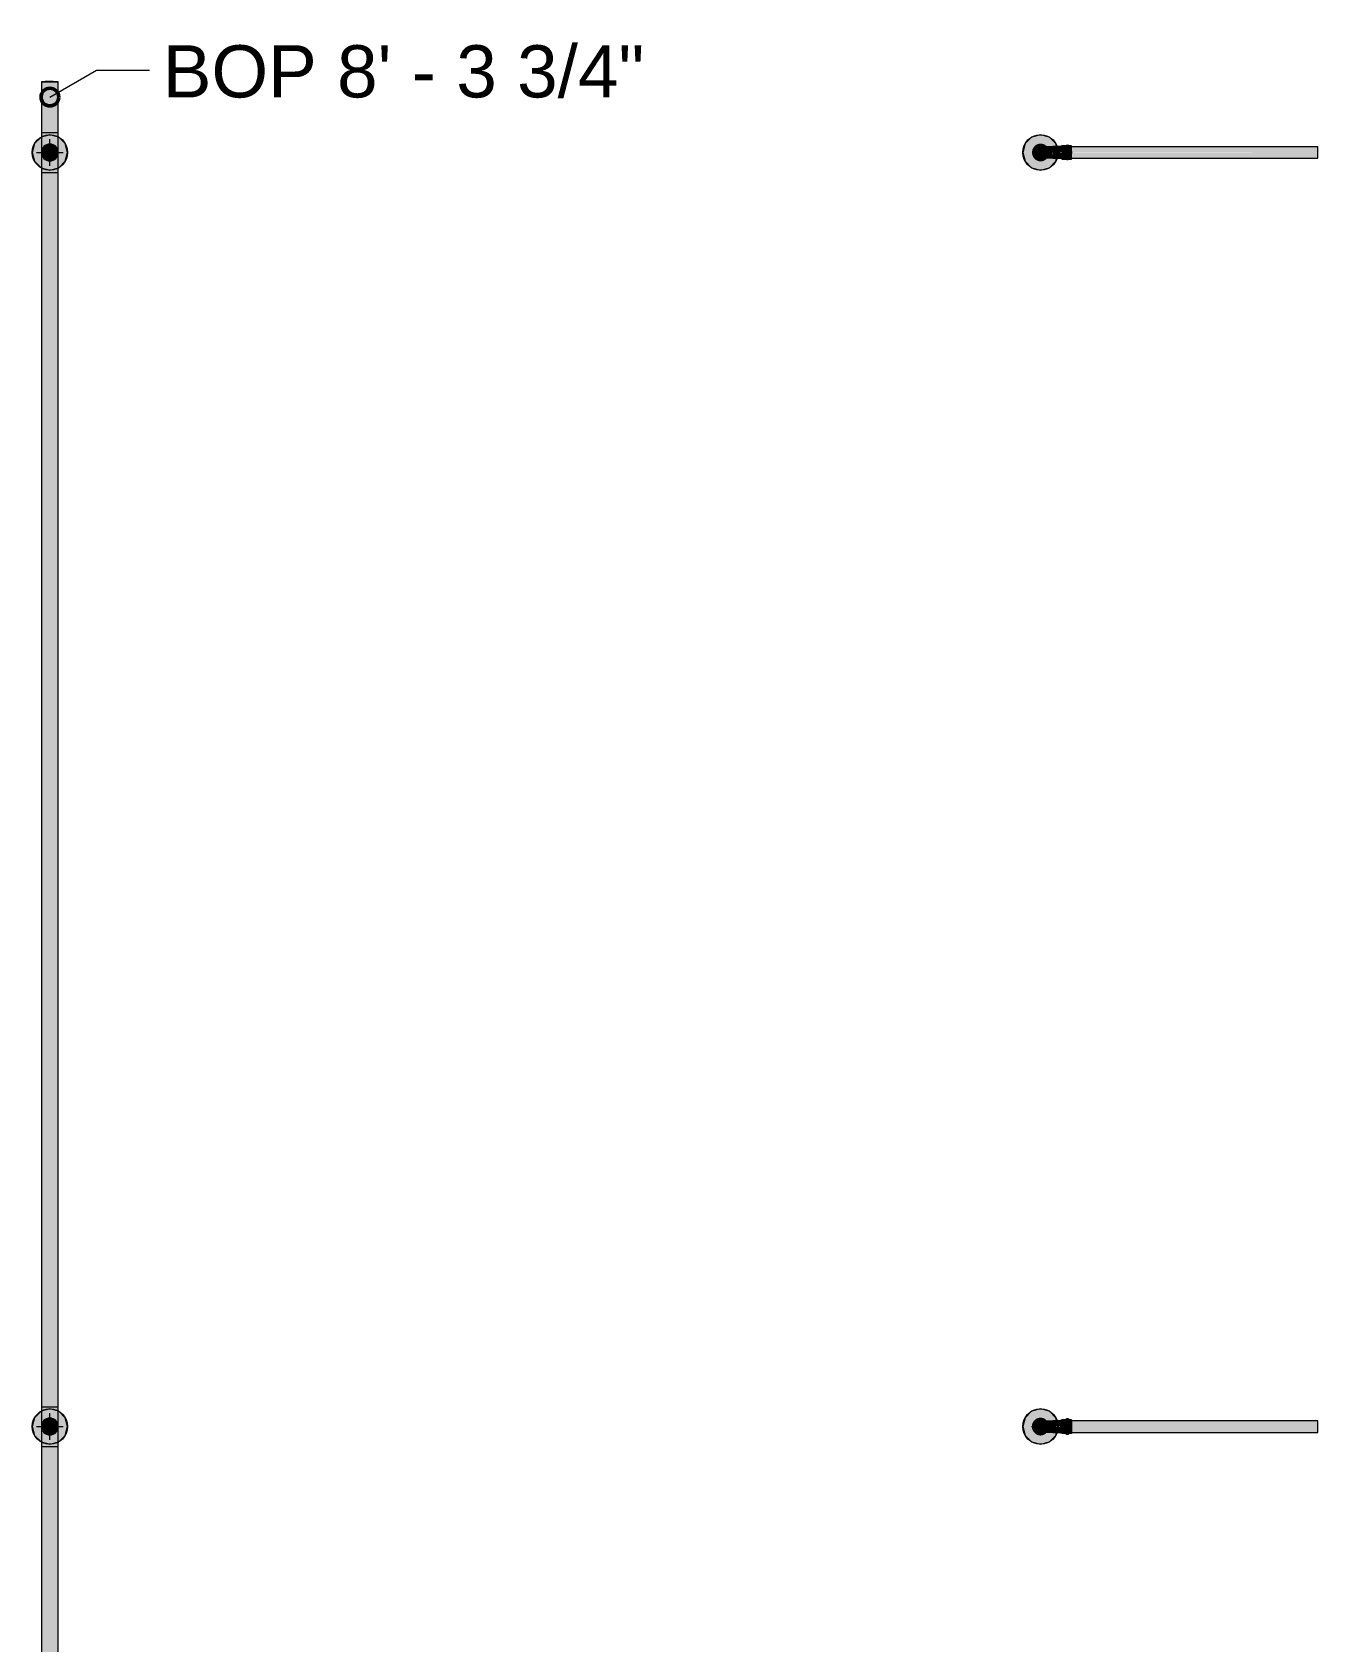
# Model space of a CAD drawing. Header units: inches. Extents: x -3385 to 41, y 7 to 1342.
# Drawn here: x -846 to -700.6, y 755.4 to 937.3 of the extents above; entities that cross this region are included whole.
import ezdxf

# ---------------------------------------------------------------- set-up
doc = ezdxf.new("R2010")
doc.units = ezdxf.units.IN
doc.header["$MEASUREMENT"] = 0
for name, color, linetype, lineweight in [('A-ANNO-NOTE', 131, 'Continuous', 9), ('G-ANNO-DIMS', 111, 'Continuous', 9), ('P-PIPE', 3, 'Continuous', 9), ('P-PIPE-CNTR', 3, 'Continuous', 9)]:
    doc.layers.add(name, color=color, linetype=linetype, lineweight=lineweight)
doc.styles.add('Arial', font='arial.ttf', dxfattribs={"height": 5.901198})

# ---------------------------------------------------------------- blocks, each defined once
blk = doc.blocks.new('Victaulic-VicPress316-Elbow 90-45deg Style P568_P571 - Standard-1198897-LOWER PARKING')
at = {"layer": 'P-PIPE'}
h = blk.add_hatch(color=256, dxfattribs=at)
h.paths.add_polyline_path([(-732.91, 779.74), (-732.77, 779.74), (-732.77, 779.74), (-732.54, 780.28), (-732, 780.51), (-731.46, 780.28), (-731.23, 779.74), (-731.09, 779.74), (-731.1, 779.91), (-731.16, 780.09), (-731.33, 780.36), (-731.53, 780.52), (-731.67, 780.59), (-731.84, 780.64), (-732.02, 780.65), (-732.18, 780.6), (-732.33, 780.59), (-732.54, 780.47), (-732.67, 780.36), (-732.85, 780.07), (-732.9, 779.91)], flags=0)
h.paths.add_polyline_path([(-731.23, 779.74), (-731.23, 779.74), (-731.23, 779.91)], flags=0)
for points in [[(-732.77, 779.74), (-732.66, 779.74), (-732.64, 779.91), (-732.57, 780.07), (-732.46, 780.21), (-732.33, 780.31), (-732.17, 780.38), (-732, 780.4), (-731.83, 780.38), (-731.67, 780.31), (-731.53, 780.21), (-731.43, 780.07), (-731.36, 779.91), (-731.34, 779.74), (-731.23, 779.74), (-731.46, 780.28), (-732, 780.51), (-732.54, 780.28), (-732.72, 779.84)], [(-729.78, 779.74), (-729.56, 779.74), (-729.56, 780.51), (-729.64, 780.5), (-729.78, 780.4), (-729.75, 780.36), (-729.76, 780.27), (-729.77, 780.2), (-729.76, 780.16), (-729.76, 779.97), (-729.76, 779.86), (-729.78, 779.74)], [(-729.56, 779.74), (-729.11, 779.74), (-729.11, 780.51), (-729.56, 780.5), (-729.56, 779.86)], [(-729.11, 779.74), (-728.82, 779.74), (-728.82, 780.51), (-728.87, 780.61), (-728.96, 780.65), (-729.06, 780.59), (-729.11, 780.51), (-729.11, 779.88)], [(-728.82, 779.74), (-728.48, 779.74), (-728.48, 780.51), (-728.82, 780.5), (-728.82, 779.88)], [(-731.98, 778.83), (-731.82, 778.88), (-731.67, 778.89), (-731.46, 779.01), (-731.33, 779.12), (-731.15, 779.41), (-731.16, 779.74), (-731.23, 779.74), (-731.46, 779.2), (-732, 778.98), (-732.54, 779.2), (-732.77, 779.74), (-732.84, 779.74), (-732.85, 779.41), (-732.67, 779.12), (-732.46, 778.96), (-732.33, 778.89), (-732.16, 778.85)], [(-732, 778.98), (-731.46, 779.2), (-731.23, 779.74), (-731.34, 779.74), (-731.36, 779.57), (-731.43, 779.41), (-731.54, 779.27), (-731.67, 779.17), (-731.83, 779.11), (-732, 779.09), (-732.17, 779.11), (-732.33, 779.17), (-732.46, 779.28), (-732.57, 779.41), (-732.64, 779.57), (-732.66, 779.74), (-732.77, 779.74), (-732.54, 779.2), (-732, 778.98)], [(-730.89, 779.08), (-730.61, 779.09), (-730.62, 779.74), (-731.16, 779.74), (-731.16, 779.39), (-731.33, 779.12), (-731.38, 779.08), (-731.03, 779.08)], [(-730.62, 779.74), (-730.61, 779.74), (-730.61, 780.4), (-731.36, 780.39), (-731.3, 780.32), (-731.15, 780.07), (-731.1, 779.89), (-731.09, 779.74), (-730.74, 779.74)], [(-730.61, 779.74), (-729.78, 779.76), (-729.75, 779.92), (-729.76, 780.1), (-729.76, 780.17), (-729.78, 780.21), (-729.75, 780.32), (-729.75, 780.38), (-729.78, 780.4), (-730.61, 780.39), (-730.61, 779.86)], [(-730.61, 779.08), (-729.76, 779.1), (-729.74, 779.11), (-729.76, 779.23), (-729.77, 779.28), (-729.76, 779.31), (-729.76, 779.51), (-729.75, 779.58), (-729.78, 779.74), (-730.61, 779.74), (-730.61, 779.09)], [(-729.56, 778.98), (-729.56, 778.99), (-729.56, 779.74), (-729.78, 779.73), (-729.75, 779.57), (-729.76, 779.39), (-729.76, 779.31), (-729.78, 779.27), (-729.75, 779.15), (-729.75, 779.1), (-729.78, 779.08), (-729.7, 779.02), (-729.62, 778.99)], [(-729.56, 778.98), (-729.11, 778.99), (-729.11, 779.74), (-729.56, 779.74), (-729.56, 778.99)], [(-728.96, 778.83), (-728.86, 778.89), (-728.82, 778.98), (-728.82, 779.74), (-729.11, 779.74), (-729.11, 778.98), (-729.06, 778.88), (-729, 778.85)]]:
    blk.add_hatch(color=256, dxfattribs=at).paths.add_polyline_path(points, flags=0)
h = blk.add_hatch(color=256, dxfattribs=at)
h.paths.add_polyline_path([(-728.82, 778.98), (-728.48, 778.98), (-728.48, 779.14), (-728.82, 779.14), (-728.82, 779.02)], flags=0)
h.paths.add_polyline_path([(-728.82, 779.14), (-728.48, 779.14), (-728.48, 779.74), (-728.82, 779.74), (-728.82, 779.2)], flags=0)
for p, q in [((-729.11, 780.51), (-729.56, 780.51)), ((-728.48, 780.51), (-728.82, 780.51)), ((-732.7, 779.42), (-732.7, 779.42)), ((-732.7, 779.42), (-732.7, 779.42)), ((-732.6, 779.47), (-732.6, 779.47)), ((-732, 780.4), (-732, 780.4)), ((-731.4, 780.02), (-731.4, 780.02)), ((-731.3, 780.06), (-731.3, 780.06)), ((-731.3, 780.06), (-731.3, 780.06)), ((-729.72, 780.4), (-730.61, 780.4)), ((-730.61, 779.08), (-729.71, 779.08)), ((-729.56, 778.98), (-729.11, 778.98)), ((-728.82, 778.98), (-728.48, 778.98))]:
    blk.add_line(p, q, dxfattribs=at)
at = {"layer": 'P-PIPE', "flags": 128}
for points in [[(-731.09, 779.74), (-731.09, 779.78), (-731.09, 779.82), (-731.09, 779.85), (-731.1, 779.89), (-731.11, 779.92), (-731.11, 779.96), (-731.12, 779.99), (-731.13, 780.03), (-731.15, 780.06), (-731.16, 780.1), (-731.17, 780.13), (-731.19, 780.16), (-731.21, 780.2), (-731.23, 780.23), (-731.25, 780.26), (-731.27, 780.29), (-731.29, 780.32), (-731.31, 780.34), (-731.34, 780.37), (-731.36, 780.4), (-731.39, 780.42), (-731.42, 780.45), (-731.45, 780.47), (-731.48, 780.49), (-731.51, 780.51), (-731.54, 780.53), (-731.57, 780.55), (-731.6, 780.56), (-731.64, 780.58), (-731.67, 780.59), (-731.7, 780.6), (-731.74, 780.62), (-731.77, 780.63), (-731.81, 780.63), (-731.84, 780.64), (-731.88, 780.65), (-731.92, 780.65), (-731.95, 780.65), (-731.99, 780.65), (-732.03, 780.65), (-732.06, 780.65), (-732.1, 780.65), (-732.14, 780.64), (-732.17, 780.64), (-732.21, 780.63), (-732.24, 780.62), (-732.28, 780.61), (-732.31, 780.6), (-732.35, 780.59), (-732.38, 780.57), (-732.41, 780.56), (-732.44, 780.54), (-732.48, 780.52), (-732.51, 780.5), (-732.54, 780.48), (-732.57, 780.46), (-732.59, 780.43), (-732.62, 780.41), (-732.65, 780.38), (-732.67, 780.36), (-732.7, 780.33), (-732.72, 780.3), (-732.74, 780.27), (-732.76, 780.24), (-732.78, 780.21), (-732.8, 780.18), (-732.82, 780.15), (-732.83, 780.12), (-732.85, 780.08), (-732.86, 780.05), (-732.87, 780.01), (-732.88, 779.98), (-732.89, 779.94), (-732.9, 779.91), (-732.9, 779.87), (-732.91, 779.83), (-732.91, 779.8), (-732.91, 779.76), (-732.91, 779.74)], [(-729.78, 780.4), (-729.77, 780.41), (-729.76, 780.42), (-729.76, 780.42), (-729.75, 780.43), (-729.74, 780.44), (-729.73, 780.45), (-729.73, 780.45), (-729.72, 780.46), (-729.71, 780.47), (-729.7, 780.47), (-729.69, 780.48), (-729.68, 780.48), (-729.67, 780.49), (-729.66, 780.49), (-729.65, 780.49), (-729.64, 780.5), (-729.63, 780.5), (-729.62, 780.5), (-729.61, 780.5), (-729.6, 780.51), (-729.58, 780.51), (-729.57, 780.51), (-729.56, 780.51), (-729.56, 780.51)], [(-729.11, 780.51), (-729.11, 780.51), (-729.11, 780.52), (-729.11, 780.53), (-729.11, 780.53), (-729.11, 780.54), (-729.11, 780.54), (-729.1, 780.55), (-729.1, 780.55), (-729.1, 780.56), (-729.1, 780.57), (-729.1, 780.57), (-729.09, 780.58), (-729.09, 780.58), (-729.09, 780.59), (-729.08, 780.59), (-729.08, 780.6), (-729.08, 780.6), (-729.07, 780.6), (-729.07, 780.61), (-729.07, 780.61), (-729.06, 780.62), (-729.06, 780.62), (-729.05, 780.62), (-729.05, 780.63), (-729.04, 780.63), (-729.04, 780.63), (-729.03, 780.64), (-729.03, 780.64), (-729.02, 780.64), (-729.02, 780.64), (-729.01, 780.65), (-729.01, 780.65), (-729, 780.65), (-728.99, 780.65), (-728.99, 780.65), (-728.98, 780.65), (-728.98, 780.65), (-728.97, 780.65), (-728.97, 780.65), (-728.96, 780.65), (-728.95, 780.65), (-728.95, 780.65), (-728.94, 780.65), (-728.94, 780.65), (-728.93, 780.65), (-728.93, 780.65), (-728.92, 780.65), (-728.91, 780.65), (-728.91, 780.64), (-728.9, 780.64), (-728.9, 780.64), (-728.89, 780.64), (-728.89, 780.63), (-728.88, 780.63), (-728.88, 780.63), (-728.87, 780.62), (-728.87, 780.62), (-728.86, 780.62), (-728.86, 780.61), (-728.86, 780.61), (-728.85, 780.6), (-728.85, 780.6), (-728.85, 780.59), (-728.84, 780.59), (-728.84, 780.58), (-728.84, 780.58), (-728.83, 780.57), (-728.83, 780.57), (-728.83, 780.56), (-728.83, 780.56), (-728.82, 780.55), (-728.82, 780.55), (-728.82, 780.54), (-728.82, 780.53), (-728.82, 780.53), (-728.82, 780.52), (-728.82, 780.52), (-728.82, 780.51), (-728.82, 780.51)], [(-729.11, 780.47), (-729.11, 780.48), (-729.11, 780.48), (-729.11, 780.49), (-729.11, 780.5), (-729.11, 780.5), (-729.11, 780.51), (-729.11, 780.51), (-729.11, 780.51), (-729.11, 780.51)], [(-729.11, 780.51), (-729.11, 780.51), (-729.11, 780.51), (-729.11, 780.5), (-729.11, 780.5), (-729.11, 780.49), (-729.11, 780.49), (-729.11, 780.48), (-729.11, 780.47), (-729.11, 780.46), (-729.11, 780.45), (-729.11, 780.44), (-729.11, 780.42), (-729.11, 780.41), (-729.11, 780.39), (-729.11, 780.37), (-729.11, 780.36), (-729.11, 780.34), (-729.11, 780.32), (-729.11, 780.3), (-729.11, 780.28), (-729.11, 780.25), (-729.11, 780.23), (-729.11, 780.21), (-729.11, 780.18), (-729.11, 780.16), (-729.11, 780.13), (-729.11, 780.1), (-729.11, 780.08), (-729.11, 780.05), (-729.11, 780.02), (-729.11, 779.99), (-729.11, 779.96), (-729.11, 779.93), (-729.11, 779.9), (-729.11, 779.87), (-729.11, 779.84), (-729.11, 779.81), (-729.11, 779.78), (-729.11, 779.75), (-729.11, 779.74)], [(-728.82, 779.74), (-728.82, 779.77), (-728.82, 779.8), (-728.82, 779.83), (-728.82, 779.86), (-728.82, 779.89), (-728.82, 779.92), (-728.82, 779.95), (-728.82, 779.98), (-728.82, 780.01), (-728.82, 780.04), (-728.82, 780.07), (-728.82, 780.1), (-728.82, 780.12), (-728.82, 780.15), (-728.82, 780.18), (-728.82, 780.2), (-728.82, 780.22), (-728.82, 780.25), (-728.82, 780.27), (-728.82, 780.29), (-728.82, 780.31), (-728.82, 780.33), (-728.82, 780.35), (-728.82, 780.37), (-728.82, 780.39), (-728.82, 780.4), (-728.82, 780.42), (-728.82, 780.43), (-728.82, 780.44), (-728.82, 780.46), (-728.82, 780.47), (-728.82, 780.48), (-728.82, 780.48), (-728.82, 780.49), (-728.82, 780.5), (-728.82, 780.5), (-728.82, 780.51), (-728.82, 780.51), (-728.82, 780.51), (-728.82, 780.51)], [(-728.82, 780.51), (-728.82, 780.51), (-728.82, 780.51), (-728.82, 780.5), (-728.82, 780.5), (-728.82, 780.49), (-728.82, 780.49), (-728.82, 780.48), (-728.82, 780.47)], [(-732.91, 779.74), (-732.91, 779.71), (-732.91, 779.67), (-732.91, 779.63), (-732.9, 779.6), (-732.89, 779.56), (-732.89, 779.53), (-732.88, 779.49), (-732.87, 779.46), (-732.85, 779.42), (-732.84, 779.39), (-732.82, 779.35), (-732.81, 779.32), (-732.79, 779.29), (-732.77, 779.26), (-732.75, 779.23), (-732.73, 779.2), (-732.71, 779.17), (-732.69, 779.14), (-732.66, 779.11), (-732.64, 779.09), (-732.61, 779.06), (-732.58, 779.04), (-732.55, 779.02), (-732.52, 779), (-732.49, 778.97), (-732.46, 778.96), (-732.43, 778.94), (-732.4, 778.92), (-732.36, 778.91), (-732.33, 778.89), (-732.3, 778.88), (-732.26, 778.87), (-732.23, 778.86), (-732.19, 778.85), (-732.15, 778.84), (-732.12, 778.84), (-732.08, 778.83), (-732.05, 778.83), (-732.01, 778.83), (-731.97, 778.83), (-731.94, 778.83), (-731.9, 778.84), (-731.86, 778.84), (-731.83, 778.85), (-731.79, 778.85), (-731.76, 778.86), (-731.72, 778.87), (-731.69, 778.89), (-731.65, 778.9), (-731.62, 778.91), (-731.59, 778.93), (-731.56, 778.95), (-731.52, 778.96), (-731.49, 778.98), (-731.46, 779.01), (-731.43, 779.03), (-731.41, 779.05), (-731.38, 779.07), (-731.35, 779.1), (-731.33, 779.13), (-731.3, 779.15), (-731.28, 779.18), (-731.26, 779.21), (-731.24, 779.24), (-731.22, 779.27), (-731.2, 779.3), (-731.18, 779.34), (-731.17, 779.37), (-731.15, 779.4), (-731.14, 779.44), (-731.13, 779.47), (-731.12, 779.51), (-731.11, 779.54), (-731.1, 779.58), (-731.1, 779.61), (-731.09, 779.65), (-731.09, 779.69), (-731.09, 779.72), (-731.09, 779.74)], [(-732, 779.08), (-732, 779.08), (-732, 779.08)], [(-730.61, 779.08), (-730.66, 779.08), (-730.72, 779.08), (-730.77, 779.08), (-730.83, 779.08), (-730.88, 779.08), (-730.94, 779.08), (-730.99, 779.08), (-731.04, 779.08), (-731.1, 779.08), (-731.15, 779.08), (-731.2, 779.08), (-731.25, 779.08), (-731.3, 779.08), (-731.35, 779.08), (-731.38, 779.08)], [(-731.37, 780.4), (-731.36, 780.4), (-731.31, 780.4), (-731.26, 780.4), (-731.21, 780.4), (-731.16, 780.4), (-731.11, 780.4), (-731.06, 780.4), (-731.01, 780.4), (-730.95, 780.4), (-730.9, 780.4), (-730.84, 780.4), (-730.79, 780.4), (-730.73, 780.4), (-730.68, 780.4), (-730.62, 780.4), (-730.61, 780.4)], [(-729.56, 778.98), (-729.57, 778.98), (-729.58, 778.98), (-729.59, 778.98), (-729.6, 778.98), (-729.61, 778.98), (-729.63, 778.98), (-729.64, 778.99), (-729.65, 778.99), (-729.66, 778.99), (-729.67, 779), (-729.68, 779), (-729.69, 779.01), (-729.7, 779.01), (-729.71, 779.02), (-729.71, 779.02), (-729.72, 779.03), (-729.73, 779.04), (-729.74, 779.04), (-729.75, 779.05), (-729.76, 779.06), (-729.76, 779.07), (-729.77, 779.07), (-729.78, 779.08), (-729.78, 779.08)], [(-729.11, 779.74), (-729.11, 779.71), (-729.11, 779.68), (-729.11, 779.65), (-729.11, 779.62), (-729.11, 779.59), (-729.11, 779.56), (-729.11, 779.53), (-729.11, 779.5), (-729.11, 779.47), (-729.11, 779.44), (-729.11, 779.42), (-729.11, 779.39), (-729.11, 779.36), (-729.11, 779.34), (-729.11, 779.31), (-729.11, 779.28), (-729.11, 779.26), (-729.11, 779.24), (-729.11, 779.21), (-729.11, 779.19), (-729.11, 779.17), (-729.11, 779.15), (-729.11, 779.13), (-729.11, 779.11), (-729.11, 779.1), (-729.11, 779.08), (-729.11, 779.07), (-729.11, 779.05), (-729.11, 779.04), (-729.11, 779.03), (-729.11, 779.02), (-729.11, 779.01), (-729.11, 779), (-729.11, 778.99), (-729.11, 778.99), (-729.11, 778.98), (-729.11, 778.98), (-729.11, 778.98), (-729.11, 778.98), (-729.11, 778.98)], [(-729.11, 778.98), (-729.11, 778.98), (-729.11, 778.98), (-729.11, 778.98), (-729.11, 778.99), (-729.11, 778.99), (-729.11, 779), (-729.11, 779.01), (-729.11, 779.01)], [(-728.82, 778.98), (-728.82, 778.97), (-728.82, 778.96), (-728.82, 778.96), (-728.82, 778.95), (-728.82, 778.95), (-728.82, 778.94), (-728.82, 778.94), (-728.83, 778.93), (-728.83, 778.92), (-728.83, 778.92), (-728.83, 778.91), (-728.83, 778.91), (-728.84, 778.9), (-728.84, 778.9), (-728.84, 778.89), (-728.85, 778.89), (-728.85, 778.88), (-728.85, 778.88), (-728.86, 778.88), (-728.86, 778.87), (-728.87, 778.87), (-728.87, 778.86), (-728.88, 778.86), (-728.88, 778.86), (-728.89, 778.85), (-728.89, 778.85), (-728.9, 778.85), (-728.9, 778.84), (-728.91, 778.84), (-728.91, 778.84), (-728.92, 778.84), (-728.92, 778.84), (-728.93, 778.83), (-728.93, 778.83), (-728.94, 778.83), (-728.94, 778.83), (-728.95, 778.83), (-728.96, 778.83), (-728.96, 778.83), (-728.97, 778.83), (-728.97, 778.83), (-728.98, 778.83), (-728.99, 778.83), (-728.99, 778.83), (-729, 778.83), (-729, 778.84), (-729.01, 778.84), (-729.01, 778.84), (-729.02, 778.84), (-729.02, 778.84), (-729.03, 778.85), (-729.03, 778.85), (-729.04, 778.85), (-729.04, 778.85), (-729.05, 778.86), (-729.05, 778.86), (-729.06, 778.87), (-729.06, 778.87), (-729.07, 778.87), (-729.07, 778.88), (-729.07, 778.88), (-729.08, 778.89), (-729.08, 778.89), (-729.09, 778.9), (-729.09, 778.9), (-729.09, 778.91), (-729.09, 778.91), (-729.1, 778.92), (-729.1, 778.92), (-729.1, 778.93), (-729.1, 778.93), (-729.1, 778.94), (-729.11, 778.94), (-729.11, 778.95), (-729.11, 778.96), (-729.11, 778.96), (-729.11, 778.97), (-729.11, 778.97), (-729.11, 778.98)], [(-728.82, 778.98), (-728.82, 778.98), (-728.82, 778.98), (-728.82, 778.98), (-728.82, 778.99), (-728.82, 778.99), (-728.82, 779), (-728.82, 779.01), (-728.82, 779.01), (-728.82, 779.02), (-728.82, 779.04), (-728.82, 779.05), (-728.82, 779.06), (-728.82, 779.08), (-728.82, 779.09), (-728.82, 779.11), (-728.82, 779.13), (-728.82, 779.15), (-728.82, 779.17), (-728.82, 779.19), (-728.82, 779.21), (-728.82, 779.23), (-728.82, 779.25), (-728.82, 779.28), (-728.82, 779.3), (-728.82, 779.33), (-728.82, 779.35), (-728.82, 779.38), (-728.82, 779.41), (-728.82, 779.44), (-728.82, 779.46), (-728.82, 779.49), (-728.82, 779.52), (-728.82, 779.55), (-728.82, 779.58), (-728.82, 779.61), (-728.82, 779.64), (-728.82, 779.67), (-728.82, 779.7), (-728.82, 779.73), (-728.82, 779.74)], [(-728.82, 779.02), (-728.82, 779.01), (-728.82, 779), (-728.82, 778.99), (-728.82, 778.99), (-728.82, 778.98), (-728.82, 778.98), (-728.82, 778.98), (-728.82, 778.98), (-728.82, 778.98)]]:
    blk.add_lwpolyline(points, dxfattribs=at)
at = {"layer": 'P-PIPE'}
for centre, major_axis, ratio, start_param, end_param in [((-732, 779.74), (0.697, 0.319), 1, 5.853254, 8.994847), ((-729.11, 779.74), (0, 0.766), 0.000037, 0, 1.570715), ((-728.82, 779.74), (0, 0.766), 0.000037, 0, 1.570715), ((-728.48, 779.74), (0, 0.766), 0.000037, 0, 1.570715), ((-732, 779.74), (0.697, 0.32), 1, 2.711631, 5.853224), ((-732, 779.74), (0.697, 0.319), 1, 2.71166, 3.497058), ((-732, 779.74), (0.697, 0.32), 1, 5.85324, 6.638638), ((-729.11, 779.74), (0, 0.766), 0.000037, 1.570715, 3.141512), ((-728.82, 779.74), (0, 0.766), 0.000037, 1.570715, 3.141512), ((-728.48, 779.74), (0, 0.766), 0.000037, 1.570715, 3.141512)]:
    blk.add_ellipse(centre, major_axis=major_axis, ratio=ratio, start_param=start_param, end_param=end_param, dxfattribs=at)
blk = doc.blocks.new('Victaulic-VicPress316-Elbow 90-45deg Style P568_P571 - Standard-1198916-LOWER PARKING')
at = {"layer": 'P-PIPE'}
for points in [[(-731.15, 923.74), (-731.14, 924.07), (-731.32, 924.36), (-731.52, 924.52), (-731.65, 924.59), (-731.83, 924.63), (-732.01, 924.65), (-732.17, 924.6), (-732.32, 924.59), (-732.53, 924.47), (-732.66, 924.36), (-732.84, 924.07), (-732.83, 923.74), (-732.75, 923.74), (-732.53, 924.28), (-731.99, 924.51), (-731.44, 924.28), (-731.22, 923.74)], [(-731.33, 923.74), (-731.22, 923.74), (-731.46, 924.29), (-731.99, 924.51), (-732.53, 924.28), (-732.75, 923.74), (-732.65, 923.74), (-732.65, 923.86), (-732.58, 924.05), (-732.5, 924.17), (-732.37, 924.29), (-732.2, 924.37), (-731.98, 924.4), (-731.97, 924.39), (-731.88, 924.39), (-731.71, 924.34), (-731.52, 924.21), (-731.5, 924.17), (-731.45, 924.11), (-731.37, 923.95), (-731.33, 923.76)], [(-730.6, 923.74), (-730.61, 924.4), (-731.35, 924.39), (-731.32, 924.36), (-731.14, 924.07), (-731.14, 923.74), (-730.6, 923.74)], [(-729.78, 923.74), (-729.56, 923.74), (-729.56, 924.51), (-729.64, 924.49), (-729.78, 924.4), (-729.75, 924.36), (-729.76, 924.26), (-729.77, 924.2), (-729.75, 924.16), (-729.75, 923.97), (-729.76, 923.86), (-729.78, 923.74)], [(-729.56, 923.74), (-729.11, 923.74), (-729.11, 924.51), (-729.56, 924.49), (-729.56, 923.86)], [(-729.11, 923.74), (-728.82, 923.74), (-728.82, 924.51), (-728.87, 924.61), (-728.96, 924.65), (-729.06, 924.59), (-729.11, 924.51), (-729.11, 923.84)], [(-728.48, 923.74), (-728.48, 924.51), (-728.82, 924.49), (-728.82, 923.74)], [(-731.97, 922.83), (-731.81, 922.88), (-731.65, 922.89), (-731.44, 923.01), (-731.32, 923.12), (-731.14, 923.41), (-731.09, 923.57), (-731.08, 923.74), (-731.22, 923.74), (-731.44, 923.2), (-731.99, 922.97), (-732.53, 923.2), (-732.75, 923.74), (-732.9, 923.74), (-732.88, 923.57), (-732.83, 923.39), (-732.66, 923.12), (-732.45, 922.96), (-732.32, 922.89), (-732.15, 922.85)], [(-731.99, 922.97), (-731.44, 923.2), (-731.22, 923.74), (-731.33, 923.74), (-731.34, 923.67), (-731.35, 923.6), (-731.41, 923.44), (-731.52, 923.28), (-731.57, 923.24), (-731.63, 923.19), (-731.79, 923.12), (-732, 923.09), (-732.12, 923.1), (-732.29, 923.15), (-732.45, 923.27), (-732.54, 923.37), (-732.62, 923.53), (-732.66, 923.74), (-732.75, 923.74), (-732.53, 923.2), (-732.12, 923.03)], [(-730.61, 923.08), (-730.6, 923.41), (-730.62, 923.74), (-731.08, 923.74), (-731.11, 923.51), (-731.16, 923.37), (-731.32, 923.12), (-731.36, 923.08), (-730.89, 923.08)], [(-731.34, 923.71), (-731.33, 923.76), (-731.34, 923.74)], [(-729.56, 922.97), (-729.56, 923.74), (-729.77, 923.73), (-729.75, 923.57), (-729.76, 923.39), (-729.75, 923.31), (-729.78, 923.27), (-729.75, 923.15), (-729.75, 923.1), (-729.78, 923.08), (-729.7, 923.02), (-729.62, 922.99)], [(-728.96, 922.83), (-728.86, 922.89), (-728.82, 922.97), (-728.82, 923.74), (-729.11, 923.74), (-729.11, 922.97), (-729.05, 922.88), (-729, 922.85)], [(-728.82, 922.97), (-728.48, 922.97), (-728.48, 923.74), (-728.82, 923.74), (-728.82, 922.97)]]:
    blk.add_hatch(color=256, dxfattribs=at).paths.add_polyline_path(points, flags=0)
h = blk.add_hatch(color=256, dxfattribs=at)
h.paths.add_polyline_path([(-730.6, 923.97), (-730.6, 923.97), (-730.6, 923.97)], flags=0)
h.paths.add_polyline_path([(-730.42, 923.74), (-729.77, 923.75), (-729.75, 923.92), (-729.76, 924.1), (-729.75, 924.17), (-729.78, 924.21), (-729.75, 924.31), (-729.75, 924.38), (-729.78, 924.4), (-730.61, 924.39), (-730.6, 923.74), (-730.46, 923.74)], flags=0)
h = blk.add_hatch(color=256, dxfattribs=at)
h.paths.add_polyline_path([(-729.78, 923.08), (-729.74, 923.11), (-729.76, 923.23), (-729.77, 923.28), (-729.75, 923.31), (-729.75, 923.51), (-729.75, 923.58), (-729.78, 923.74), (-730.6, 923.74), (-730.61, 923.08), (-729.78, 923.08)], flags=0)
h.paths.add_polyline_path([(-730.61, 923.09), (-730.61, 923.09), (-730.48, 923.09)], flags=0)
h = blk.add_hatch(color=256, dxfattribs=at)
h.paths.add_polyline_path([(-729.11, 922.97), (-729.11, 923.74), (-729.56, 923.74), (-729.56, 922.97)], flags=0)
h.paths.add_polyline_path([(-729.56, 923.47), (-729.53, 923.47), (-729.11, 923.47)], flags=0)
for p, q in [((-732.03, 924.4), (-732, 924.4)), ((-732, 924.51), (-732.01, 924.51)), ((-732, 924.4), (-732.01, 924.4)), ((-732, 924.51), (-732, 924.51)), ((-729.71, 924.4), (-730.61, 924.4)), ((-729.56, 924.51), (-729.78, 924.4)), ((-729.11, 924.51), (-729.56, 924.51)), ((-728.48, 924.51), (-728.82, 924.51)), ((-731.98, 923.08), (-731.98, 923.08)), ((-731.97, 922.97), (-731.97, 922.97)), ((-731.97, 922.97), (-731.97, 922.97)), ((-730.61, 923.08), (-729.71, 923.08)), ((-729.56, 922.97), (-729.78, 923.08)), ((-729.56, 922.97), (-729.11, 922.97)), ((-728.82, 922.97), (-728.48, 922.97))]:
    blk.add_line(p, q, dxfattribs=at)
at = {"layer": 'P-PIPE', "flags": 128}
for points in [[(-731.08, 923.74), (-731.08, 923.78), (-731.08, 923.81), (-731.08, 923.85), (-731.09, 923.89), (-731.09, 923.92), (-731.1, 923.96), (-731.11, 923.99), (-731.12, 924.03), (-731.13, 924.06), (-731.15, 924.1), (-731.16, 924.13), (-731.18, 924.16), (-731.2, 924.19), (-731.21, 924.23), (-731.23, 924.26), (-731.26, 924.29), (-731.28, 924.31), (-731.3, 924.34), (-731.33, 924.37), (-731.35, 924.4), (-731.38, 924.42), (-731.41, 924.44), (-731.43, 924.47), (-731.46, 924.49), (-731.49, 924.51), (-731.53, 924.53), (-731.56, 924.55), (-731.59, 924.56), (-731.62, 924.58), (-731.66, 924.59), (-731.69, 924.6), (-731.73, 924.61), (-731.76, 924.62), (-731.8, 924.63), (-731.83, 924.64), (-731.87, 924.65), (-731.9, 924.65), (-731.94, 924.65), (-731.98, 924.65), (-732.01, 924.65), (-732.05, 924.65), (-732.09, 924.65), (-732.12, 924.64), (-732.16, 924.64), (-732.19, 924.63), (-732.23, 924.62), (-732.26, 924.61), (-732.3, 924.6), (-732.33, 924.58), (-732.37, 924.57), (-732.4, 924.55), (-732.43, 924.54), (-732.46, 924.52), (-732.49, 924.5), (-732.52, 924.48), (-732.55, 924.46), (-732.58, 924.43), (-732.61, 924.41), (-732.63, 924.38), (-732.66, 924.36), (-732.68, 924.33), (-732.71, 924.3), (-732.73, 924.27), (-732.75, 924.24), (-732.77, 924.21), (-732.79, 924.18), (-732.8, 924.15), (-732.82, 924.11), (-732.83, 924.08), (-732.85, 924.05), (-732.86, 924.01), (-732.87, 923.98), (-732.88, 923.94), (-732.88, 923.91), (-732.89, 923.87), (-732.89, 923.83), (-732.9, 923.8), (-732.9, 923.76), (-732.9, 923.74)], [(-731.99, 924.4), (-731.99, 924.4), (-731.99, 924.4), (-731.98, 924.4)], [(-731.35, 924.4), (-731.31, 924.4), (-731.26, 924.4), (-731.21, 924.4), (-731.16, 924.4), (-731.11, 924.4), (-731.05, 924.4), (-731, 924.4), (-730.95, 924.4), (-730.89, 924.4), (-730.84, 924.4), (-730.78, 924.4), (-730.73, 924.4), (-730.67, 924.4), (-730.62, 924.4), (-730.61, 924.4)], [(-728.82, 923.74), (-728.82, 923.77), (-728.82, 923.8), (-728.82, 923.83), (-728.82, 923.86), (-728.82, 923.89), (-728.82, 923.92), (-728.82, 923.95), (-728.82, 923.98), (-728.82, 924.01), (-728.82, 924.04), (-728.82, 924.07), (-728.82, 924.1), (-728.82, 924.12), (-728.82, 924.15), (-728.82, 924.17), (-728.82, 924.2), (-728.82, 924.22), (-728.82, 924.25), (-728.82, 924.27), (-728.82, 924.29), (-728.82, 924.31), (-728.82, 924.33), (-728.82, 924.35), (-728.82, 924.37), (-728.82, 924.39), (-728.82, 924.4), (-728.82, 924.42), (-728.82, 924.43), (-728.82, 924.44), (-728.82, 924.46), (-728.82, 924.47), (-728.82, 924.48), (-728.82, 924.49), (-728.82, 924.49), (-728.82, 924.5), (-728.82, 924.51), (-728.82, 924.51), (-728.82, 924.52), (-728.83, 924.56), (-729.11, 924.53), (-729.11, 924.51), (-729.11, 924.51), (-729.11, 924.5), (-729.11, 924.5), (-729.11, 924.49), (-729.11, 924.48), (-729.11, 924.47)], [(-732.9, 923.74), (-732.9, 923.7), (-732.9, 923.67), (-732.89, 923.63), (-732.89, 923.6), (-732.88, 923.56), (-732.87, 923.52), (-732.86, 923.49), (-732.85, 923.45), (-732.84, 923.42), (-732.83, 923.39), (-732.81, 923.35), (-732.8, 923.32), (-732.78, 923.29), (-732.76, 923.26), (-732.74, 923.23), (-732.72, 923.2), (-732.7, 923.17), (-732.67, 923.14), (-732.65, 923.11), (-732.62, 923.09), (-732.6, 923.06), (-732.57, 923.04), (-732.54, 923.02), (-732.51, 922.99), (-732.48, 922.97), (-732.45, 922.95), (-732.42, 922.94), (-732.38, 922.92), (-732.35, 922.9), (-732.32, 922.89), (-732.28, 922.88), (-732.25, 922.87), (-732.21, 922.86), (-732.18, 922.85), (-732.14, 922.84), (-732.11, 922.84), (-732.07, 922.83), (-732.03, 922.83), (-732, 922.83), (-731.96, 922.83), (-731.92, 922.83), (-731.89, 922.83), (-731.85, 922.84), (-731.82, 922.85), (-731.78, 922.85), (-731.74, 922.86), (-731.71, 922.87), (-731.67, 922.88), (-731.64, 922.9), (-731.61, 922.91), (-731.57, 922.93), (-731.54, 922.94), (-731.51, 922.96), (-731.48, 922.98), (-731.45, 923), (-731.42, 923.03), (-731.39, 923.05), (-731.37, 923.07), (-731.34, 923.1), (-731.31, 923.12), (-731.29, 923.15), (-731.27, 923.18), (-731.25, 923.21), (-731.22, 923.24), (-731.21, 923.27), (-731.19, 923.3), (-731.17, 923.33), (-731.15, 923.37), (-731.14, 923.4), (-731.13, 923.44), (-731.12, 923.47), (-731.11, 923.51), (-731.1, 923.54), (-731.09, 923.58), (-731.08, 923.61), (-731.08, 923.65), (-731.08, 923.68), (-731.08, 923.72), (-731.08, 923.74)], [(-731.99, 923.08), (-731.99, 923.08), (-731.99, 923.08), (-731.99, 923.08)], [(-730.61, 923.08), (-730.66, 923.08), (-730.72, 923.08), (-730.77, 923.08), (-730.83, 923.08), (-730.88, 923.08), (-730.94, 923.08), (-730.99, 923.08), (-731.04, 923.08), (-731.1, 923.08), (-731.15, 923.08), (-731.2, 923.08), (-731.25, 923.08), (-731.3, 923.08), (-731.35, 923.08), (-731.36, 923.08)], [(-728.82, 923.74), (-728.82, 923.71), (-728.82, 923.68), (-728.82, 923.65), (-728.82, 923.62), (-728.82, 923.59), (-728.82, 923.56), (-728.82, 923.53), (-728.82, 923.5), (-728.82, 923.47), (-728.82, 923.44), (-728.82, 923.41), (-728.82, 923.39), (-728.82, 923.36), (-728.82, 923.33), (-728.82, 923.31), (-728.82, 923.28), (-728.82, 923.26), (-728.82, 923.23), (-728.82, 923.21), (-728.82, 923.19), (-728.82, 923.17), (-728.82, 923.15), (-728.82, 923.13), (-728.82, 923.11), (-728.82, 923.09), (-728.82, 923.08), (-728.82, 923.06), (-728.82, 923.05), (-728.82, 923.04), (-728.82, 923.02), (-728.82, 923.01), (-728.82, 923), (-728.82, 923), (-728.82, 922.99), (-728.82, 922.98), (-728.82, 922.98), (-728.82, 922.97), (-728.82, 922.96), (-728.83, 922.92), (-729.11, 922.95), (-729.11, 922.97), (-729.11, 922.97), (-729.11, 922.98), (-729.11, 922.98), (-729.11, 922.99), (-729.11, 923), (-729.11, 923.01)]]:
    blk.add_lwpolyline(points, dxfattribs=at)
at = {"layer": 'P-PIPE'}
for centre, major_axis, ratio, start_param, end_param in [((-731.99, 923.74), (-0.017, 0.766), 0.999991, 4.690753, 7.832346), ((-731.99, 923.74), (-0.017, 0.766), 0.999991, 6.26155, 7.046948), ((-731.99, 923.74), (-0.014, 0.657), 0.999991, 6.26155, 6.283185), ((-731.99, 923.74), (-0.014, 0.657), 0.999991, 5.407334, 5.528581), ((-729.11, 923.74), (0, 0.766), 0.004167, 4.712479, 6.283185), ((-728.82, 923.74), (0, 0.767), 0.004167, 4.712479, 6.283185), ((-728.48, 923.74), (0, 0.767), 0.004167, 4.712479, 6.283185), ((-731.99, 923.74), (-0.017, 0.766), 0.999991, 1.549161, 4.690753), ((-731.99, 923.74), (-0.014, 0.657), 0.999991, 3.093773, 3.141593), ((-731.99, 923.74), (-0.017, 0.766), 0.999991, 3.119957, 3.905355), ((-731.99, 923.74), (-0.014, 0.657), 0.999991, 3.858607, 3.940113), ((-731.99, 923.74), (-0.014, 0.657), 0.999991, 4.690753, 4.733338), ((-731.99, 923.74), (-0.014, 0.657), 0.999991, 4.690753, 4.717991), ((-731.99, 923.74), (-0.014, 0.657), 0.999991, 4.634857, 4.690753), ((-731.99, 923.74), (-0.014, 0.657), 0.999991, 4.663999, 4.690753), ((-729.11, 923.74), (0, 0.767), 0.004167, 3.141683, 4.712479), ((-728.82, 923.74), (0, 0.766), 0.004167, 3.141683, 4.712479), ((-728.48, 923.74), (0, 0.766), 0.004167, 3.141683, 4.712479)]:
    blk.add_ellipse(centre, major_axis=major_axis, ratio=ratio, start_param=start_param, end_param=end_param, dxfattribs=at)

msp = doc.modelspace()

# ---------------------------------------------------------------- hatches: boundary and pattern name
at = {"layer": 'A-ANNO-NOTE'}
h = msp.add_hatch(color=256, dxfattribs=at)
edge = h.paths.add_edge_path(flags=0)
edge.add_arc((-844, 923.743), 2, 0, 360)
for points in [[(-844, 921.743), (-843, 922.011), (-842.268, 922.743), (-842, 923.743), (-842.268, 924.743), (-843, 925.475), (-844, 925.743), (-845, 925.475), (-845.732, 924.743), (-846, 923.743), (-845.732, 922.743), (-845, 922.011)], [(-732, 921.743), (-731, 922.011), (-730.268, 922.743), (-730, 923.743), (-730.268, 924.743), (-731, 925.475), (-732, 925.743), (-733, 925.475), (-733.732, 924.743), (-734, 923.743), (-733.732, 922.743), (-733, 922.011)], [(-844, 777.743), (-843, 778.011), (-842.268, 778.743), (-842, 779.743), (-842.268, 780.743), (-843, 781.475), (-844, 781.743), (-845, 781.475), (-845.732, 780.743), (-846, 779.743), (-845.732, 778.743), (-845, 778.011)], [(-732, 777.743), (-731, 778.011), (-730.268, 778.743), (-730, 779.743), (-730.268, 780.743), (-731, 781.475), (-732, 781.743), (-733, 781.475), (-733.732, 780.743), (-734, 779.743), (-733.732, 778.743), (-733, 778.011)]]:
    msp.add_hatch(color=256, dxfattribs=at).paths.add_polyline_path(points, flags=0)
h = msp.add_hatch(color=256, dxfattribs=at)
edge = h.paths.add_edge_path(flags=0)
edge.add_arc((-732, 923.743), 2, 0, 360)
h = msp.add_hatch(color=256, dxfattribs=at)
edge = h.paths.add_edge_path(flags=0)
edge.add_arc((-844, 779.743), 2, 0, 360)
h = msp.add_hatch(color=256, dxfattribs=at)
edge = h.paths.add_edge_path(flags=0)
edge.add_arc((-732, 779.743), 2, 0, 360)
at = {"layer": 'P-PIPE'}
h = msp.add_hatch(color=256, dxfattribs=at)
h.paths.add_polyline_path([(-844.672, 925.983), (-844.672, 925.984), (-844.672, 931.718)], flags=0)
h.paths.add_polyline_path([(-844, 925.982), (-844, 931.738), (-844.95, 931.742), (-844.95, 925.986), (-844.473, 925.983), (-844.246, 925.982)], flags=0)
h = msp.add_hatch(color=256, dxfattribs=at)
h.paths.add_polyline_path([(-843.525, 925.983), (-843.05, 925.986), (-843.05, 931.742), (-843.525, 931.739), (-843.525, 926.428)], flags=0)
h.paths.add_polyline_path([(-844, 925.982), (-843.525, 925.983), (-843.525, 931.739), (-844, 931.738)], flags=0)
h = msp.add_hatch(color=256, dxfattribs=at)
h.paths.add_polyline_path([(-844.951, 923.742), (-844.918, 923.989), (-844.787, 924.275), (-844.654, 924.432), (-844.442, 924.579), (-844.246, 924.661), (-844, 924.693), (-844, 925.982), (-844.951, 925.986), (-844.951, 923.743)], flags=0)
h.paths.add_polyline_path([(-844, 921.494), (-844.01, 922.793), (-844.253, 922.826), (-844.478, 922.921), (-844.675, 923.073), (-844.84, 923.309), (-844.879, 923.38), (-844.933, 923.559), (-844.951, 923.741), (-844.951, 921.498), (-844.475, 921.495), (-844.246, 921.494)], flags=0)
h = msp.add_hatch(color=256, dxfattribs=at)
h.paths.add_polyline_path([(-843.049, 923.742), (-843.049, 925.986), (-843.525, 925.983), (-844, 925.982), (-843.998, 924.693), (-843.746, 924.658), (-843.523, 924.565), (-843.327, 924.414), (-843.159, 924.176), (-843.12, 924.104), (-843.067, 923.925), (-843.05, 923.753)], flags=0)
h.paths.add_polyline_path([(-844, 921.494), (-843.049, 921.498), (-843.05, 923.731), (-843.082, 923.494), (-843.213, 923.209), (-843.346, 923.052), (-843.539, 922.913), (-843.754, 922.824), (-844, 922.791), (-844, 922.682)], flags=0)
for points in [[(-844, 922.793), (-843.754, 922.825), (-843.525, 922.92), (-843.328, 923.071), (-843.177, 923.268), (-843.082, 923.497), (-843.05, 923.743), (-843.082, 923.989), (-843.177, 924.218), (-843.328, 924.415), (-843.525, 924.566), (-843.754, 924.66), (-844, 924.693), (-844.246, 924.66), (-844.475, 924.566), (-844.672, 924.415), (-844.823, 924.218), (-844.918, 923.989), (-844.95, 923.743), (-844.918, 923.497), (-844.823, 923.268), (-844.672, 923.071), (-844.475, 922.92), (-844.246, 922.825)], [(-731.951, 923.087), (-731.783, 923.122), (-731.63, 923.2), (-731.502, 923.314), (-731.408, 923.458), (-731.354, 923.621), (-731.344, 923.792), (-731.379, 923.96), (-731.457, 924.113), (-731.571, 924.241), (-731.715, 924.335), (-731.878, 924.389), (-732.049, 924.398), (-732.217, 924.363), (-732.37, 924.286), (-732.498, 924.172), (-732.592, 924.028), (-732.646, 923.865), (-732.656, 923.694), (-732.621, 923.526), (-732.543, 923.372), (-732.429, 923.244), (-732.285, 923.15), (-732.122, 923.097)], [(-728.477, 923.741), (-700.647, 923.741), (-700.65, 924.398), (-728.479, 924.395), (-728.477, 923.741)], [(-731.775, 923.121), (-731.593, 923.224), (-731.472, 923.345), (-731.388, 923.493), (-731.408, 923.458), (-731.502, 923.314), (-731.63, 923.2), (-731.783, 923.122)], [(-731.346, 923.619), (-731.345, 923.829), (-731.389, 923.993), (-731.475, 924.141), (-731.457, 924.113), (-731.379, 923.96), (-731.344, 923.792), (-731.354, 923.621)], [(-728.479, 923.083), (-700.65, 923.083), (-700.647, 923.571), (-700.647, 923.741), (-728.477, 923.734), (-728.479, 923.083)], [(-844, 781.982), (-844, 921.494), (-844.95, 921.497), (-844.95, 781.986), (-844.473, 781.983), (-844.246, 781.982)], [(-844, 781.982), (-843.05, 781.986), (-843.05, 921.498), (-843.525, 921.495), (-844, 921.494), (-844, 782.651)], [(-844, 778.793), (-843.754, 778.825), (-843.525, 778.92), (-843.328, 779.071), (-843.177, 779.268), (-843.082, 779.497), (-843.05, 779.743), (-843.082, 779.989), (-843.177, 780.218), (-843.328, 780.415), (-843.525, 780.566), (-843.754, 780.66), (-844, 780.693), (-844.246, 780.66), (-844.475, 780.566), (-844.672, 780.415), (-844.823, 780.218), (-844.918, 779.989), (-844.95, 779.743), (-844.918, 779.497), (-844.823, 779.268), (-844.672, 779.071), (-844.475, 778.92), (-844.246, 778.825)], [(-732, 779.085), (-731.83, 779.108), (-731.671, 779.173), (-731.535, 779.278), (-731.431, 779.414), (-731.365, 779.573), (-731.343, 779.743), (-731.365, 779.913), (-731.431, 780.072), (-731.535, 780.208), (-731.671, 780.312), (-731.83, 780.378), (-732, 780.4), (-732.17, 780.378), (-732.329, 780.312), (-732.465, 780.208), (-732.569, 780.072), (-732.635, 779.913), (-732.658, 779.743), (-732.635, 779.573), (-732.569, 779.414), (-732.465, 779.278), (-732.329, 779.173), (-732.17, 779.108)], [(-728.46, 779.085), (-700.65, 779.085), (-700.647, 779.573), (-700.647, 779.743), (-728.48, 779.735), (-728.48, 779.085)], [(-844, 637.982), (-843.05, 637.986), (-843.05, 777.498), (-843.525, 777.495), (-844, 777.494), (-844, 645.196)]]:
    msp.add_hatch(color=256, dxfattribs=at).paths.add_polyline_path(points, flags=0)
h = msp.add_hatch(color=256, dxfattribs=at)
h.paths.add_polyline_path([(-844, 922.791), (-843.749, 922.826), (-843.521, 922.921), (-843.324, 923.074), (-843.174, 923.272), (-843.081, 923.499), (-843.05, 923.75), (-843.082, 923.991), (-843.178, 924.22), (-843.329, 924.416), (-843.526, 924.566), (-843.755, 924.661), (-844.001, 924.693), (-844.246, 924.66), (-844.475, 924.565), (-844.672, 924.414), (-844.823, 924.217), (-844.918, 923.987), (-844.95, 923.738), (-844.917, 923.494), (-844.821, 923.264), (-844.67, 923.069), (-844.471, 922.917), (-844.241, 922.823), (-844, 922.791)], flags=0)
h.paths.add_polyline_path([(-844, 922.793), (-844.254, 922.829), (-844.475, 922.92), (-844.676, 923.076), (-844.823, 923.268), (-844.918, 923.501), (-844.95, 923.743), (-844.917, 923.99), (-844.823, 924.218), (-844.671, 924.415), (-844.475, 924.566), (-844.245, 924.661), (-844, 924.693), (-843.751, 924.659), (-843.525, 924.566), (-843.325, 924.41), (-843.177, 924.218), (-843.082, 923.989), (-843.051, 923.738), (-843.086, 923.488), (-843.177, 923.268), (-843.328, 923.071), (-843.527, 922.919), (-843.757, 922.825)], flags=0)
h = msp.add_hatch(color=256, dxfattribs=at)
h.paths.add_polyline_path([(-844.951, 779.742), (-844.918, 779.989), (-844.787, 780.275), (-844.654, 780.432), (-844.442, 780.579), (-844.246, 780.661), (-844, 780.693), (-844, 781.982), (-844.951, 781.986), (-844.951, 779.743)], flags=0)
h.paths.add_polyline_path([(-844, 777.494), (-844.01, 778.793), (-844.253, 778.826), (-844.478, 778.921), (-844.675, 779.073), (-844.84, 779.309), (-844.879, 779.38), (-844.933, 779.559), (-844.951, 779.741), (-844.951, 777.498), (-844.475, 777.495), (-844.246, 777.494)], flags=0)
h = msp.add_hatch(color=256, dxfattribs=at)
h.paths.add_polyline_path([(-844, 778.791), (-843.749, 778.826), (-843.521, 778.921), (-843.324, 779.074), (-843.174, 779.272), (-843.081, 779.499), (-843.05, 779.75), (-843.082, 779.991), (-843.178, 780.22), (-843.329, 780.416), (-843.526, 780.566), (-843.755, 780.661), (-844.001, 780.693), (-844.246, 780.66), (-844.475, 780.565), (-844.672, 780.414), (-844.823, 780.217), (-844.918, 779.987), (-844.95, 779.738), (-844.917, 779.494), (-844.821, 779.264), (-844.67, 779.069), (-844.471, 778.917), (-844.241, 778.823), (-844, 778.791)], flags=0)
h.paths.add_polyline_path([(-844, 778.793), (-844.254, 778.829), (-844.475, 778.92), (-844.676, 779.076), (-844.823, 779.268), (-844.918, 779.501), (-844.95, 779.743), (-844.917, 779.99), (-844.823, 780.218), (-844.671, 780.415), (-844.475, 780.566), (-844.245, 780.661), (-844, 780.693), (-843.751, 780.659), (-843.525, 780.566), (-843.325, 780.41), (-843.177, 780.218), (-843.082, 779.989), (-843.051, 779.738), (-843.086, 779.488), (-843.177, 779.268), (-843.328, 779.071), (-843.527, 778.919), (-843.757, 778.825)], flags=0)
h = msp.add_hatch(color=256, dxfattribs=at)
h.paths.add_polyline_path([(-843.049, 779.742), (-843.049, 781.986), (-843.525, 781.983), (-844, 781.982), (-843.998, 780.693), (-843.746, 780.658), (-843.523, 780.565), (-843.327, 780.414), (-843.159, 780.176), (-843.12, 780.104), (-843.067, 779.925), (-843.05, 779.753)], flags=0)
h.paths.add_polyline_path([(-844, 777.494), (-843.049, 777.498), (-843.05, 779.731), (-843.082, 779.494), (-843.213, 779.209), (-843.346, 779.052), (-843.539, 778.913), (-843.754, 778.824), (-844, 778.791), (-844, 778.682)], flags=0)
h = msp.add_hatch(color=256, dxfattribs=at)
h.paths.add_polyline_path([(-728.48, 780.34), (-728.48, 780.34), (-724.318, 780.34)], flags=0)
h.paths.add_polyline_path([(-725.532, 779.742), (-700.647, 779.743), (-700.65, 780.4), (-728.48, 780.396), (-728.48, 779.742), (-728.138, 779.742)], flags=0)
h = msp.add_hatch(color=256, dxfattribs=at)
h.paths.add_polyline_path([(-844.672, 637.983), (-844.672, 637.984), (-844.672, 645.196)], flags=0)
h.paths.add_polyline_path([(-844, 637.982), (-844, 777.494), (-844.95, 777.497), (-844.95, 637.986), (-844.473, 637.983), (-844.246, 637.982)], flags=0)

# ---------------------------------------------------------------- linework, layer by layer
at = {"layer": 'A-ANNO-NOTE'}
for p, q in [((-845.732, 924.743), (-846, 923.743)), ((-845, 925.475), (-845.732, 924.743)), ((-844, 925.743), (-845, 925.475)), ((-843, 925.475), (-844, 925.743)), ((-842.268, 924.743), (-843, 925.475)), ((-842, 923.743), (-842.268, 924.743)), ((-733.732, 924.743), (-734, 923.743)), ((-733, 925.475), (-733.732, 924.743)), ((-732, 925.743), (-733, 925.475)), ((-731, 925.475), (-732, 925.743)), ((-730.268, 924.743), (-731, 925.475)), ((-730, 923.743), (-730.268, 924.743)), ((-846, 923.743), (-845.732, 922.743)), ((-845.732, 922.743), (-845, 922.011)), ((-843, 922.011), (-842.268, 922.743)), ((-842.268, 922.743), (-842, 923.743)), ((-734, 923.743), (-733.732, 922.743)), ((-733.732, 922.743), (-733, 922.011)), ((-731, 922.011), (-730.268, 922.743)), ((-730.268, 922.743), (-730, 923.743)), ((-845, 922.011), (-844, 921.743)), ((-844, 921.743), (-843, 922.011)), ((-733, 922.011), (-732, 921.743)), ((-732, 921.743), (-731, 922.011)), ((-845.732, 780.743), (-846, 779.743)), ((-845, 781.475), (-845.732, 780.743)), ((-844, 781.743), (-845, 781.475)), ((-843, 781.475), (-844, 781.743)), ((-842.268, 780.743), (-843, 781.475)), ((-842, 779.743), (-842.268, 780.743)), ((-733.732, 780.743), (-734, 779.743)), ((-733, 781.475), (-733.732, 780.743)), ((-732, 781.743), (-733, 781.475)), ((-731, 781.475), (-732, 781.743)), ((-730.268, 780.743), (-731, 781.475)), ((-730, 779.743), (-730.268, 780.743)), ((-846, 779.743), (-845.732, 778.743)), ((-845.732, 778.743), (-845, 778.011)), ((-843, 778.011), (-842.268, 778.743)), ((-842.268, 778.743), (-842, 779.743)), ((-734, 779.743), (-733.732, 778.743)), ((-733.732, 778.743), (-733, 778.011)), ((-731, 778.011), (-730.268, 778.743)), ((-730.268, 778.743), (-730, 779.743)), ((-845, 778.011), (-844, 777.743)), ((-844, 777.743), (-843, 778.011)), ((-733, 778.011), (-732, 777.743)), ((-732, 777.743), (-731, 778.011))]:
    msp.add_line(p, q, dxfattribs=at)
for centre in [(-844, 923.743), (-732, 923.743), (-844, 779.743), (-732, 779.743)]:
    msp.add_circle(centre, 2, dxfattribs=at)
at = {"layer": 'G-ANNO-DIMS'}
for p, q in [((-844, 930.003), (-838.71, 933.057)), ((-838.71, 933.057), (-832.731, 933.057))]:
    msp.add_line(p, q, dxfattribs=at)
at = {"layer": 'G-ANNO-DIMS', "lineweight": 50}
msp.add_circle((-844, 930.003), 1, dxfattribs=at)
at = {"layer": 'P-PIPE'}
for p, q in [((-844.95, 931.742), (-844.95, 925.986)), ((-843.05, 925.986), (-843.05, 931.742)), ((-844.951, 925.986), (-844.951, 921.498)), ((-843.049, 921.498), (-843.049, 925.986)), ((-731.868, 924.387), (-731.878, 924.389)), ((-700.65, 924.398), (-728.479, 924.398)), ((-732.122, 923.097), (-732.112, 923.095)), ((-728.479, 923.083), (-700.65, 923.083)), ((-844.95, 921.498), (-844.95, 781.986)), ((-843.05, 781.986), (-843.05, 921.498)), ((-844.951, 781.986), (-844.951, 777.498)), ((-843.049, 777.498), (-843.049, 781.986)), ((-700.65, 780.4), (-728.48, 780.4)), ((-728.48, 779.085), (-700.65, 779.085)), ((-844.95, 777.498), (-844.95, 637.986)), ((-843.05, 637.986), (-843.05, 777.498))]:
    msp.add_line(p, q, dxfattribs=at)
for centre, radius, start, end in [((-844, 923.743), 0.95, 0, 180), ((-844, 924.218), 0.475, 270, 90), ((-844, 923.743), 0.95, 180, 0), ((-844, 923.268), 0.475, 90, 270), ((-844, 779.743), 0.95, 0, 180), ((-844, 780.218), 0.475, 270, 90), ((-844, 779.743), 0.95, 180, 0), ((-844, 779.268), 0.475, 90, 270), ((-732, 779.743), 0.657, 0, 180), ((-732, 779.743), 0.658, 180, 0), ((-732, 779.414), 0.329, 90, 270), ((-732, 780.072), 0.329, 270, 90)]:
    msp.add_arc(centre, radius, start, end, dxfattribs=at)
for centre, major_axis, ratio, start_param, end_param in [((-844, 931.742), (0.95, 0), 0.0041666, 1.5707963, 3.1415927), ((-844, 931.742), (0.95, 0), 0.0041666, 3.1415927, 4.712389), ((-844, 931.742), (0.95, 0), 0.0041666, 0, 1.5707963), ((-844, 931.742), (0.95, 0), 0.0041666, 4.712389, 6.2831853), ((-844, 925.986), (0.951, 0), 0.0041666, 3.1415927, 3.403392), ((-844, 925.986), (0.951, 0), 0.0041666, 3.4054884, 3.6651914), ((-844, 925.986), (0.951, 0), 0.0041666, 3.6663729, 3.9269908), ((-844, 925.986), (0.95, 0), 0.0041666, 3.6651914, 3.9260253), ((-844, 925.986), (0.951, 0), 0.0041666, 3.9277311, 4.1887902), ((-844, 925.986), (0.95, 0), 0.0041666, 3.9269908, 4.1882663), ((-844, 925.986), (0.95, 0), 0.0041666, 4.1887902, 4.4503567), ((-844, 925.986), (0.951, 0), 0.0041666, 4.1892397, 4.4505896), ((-844, 925.986), (0.95, 0), 0.0041666, 4.4505896, 4.712389), ((-844, 925.986), (0.951, 0), 0.0041666, 4.4508064, 4.712389), ((-844, 925.986), (0.951, 0), 0.0041666, 4.712389, 6.2831853), ((-844, 925.986), (0.95, 0), 0.0041666, 4.712389, 4.9741884), ((-844, 925.986), (0.95, 0), 0.0041666, 4.9744212, 5.2359878), ((-844, 925.986), (0.95, 0), 0.0041666, 5.2365116, 5.4977871), ((-844, 925.986), (0.95, 0), 0.0041666, 5.4987526, 5.7595865), ((-732, 923.743), (0.122, 0.646), 0.9999981, 0, 1.5707963), ((-732, 923.743), (0.122, 0.646), 0.9999981, 4.7123889, 6.2831853), ((-731.99, 923.741), (0.122, 0.646), 0.9999981, 5.6434016, 5.7063292), ((-700.65, 923.741), (0, 0.658), 0.0041666, 4.712389, 6.2831853), ((-732, 923.743), (0.122, 0.646), 0.9999981, 1.5707964, 3.1415927), ((-732, 923.743), (0.122, 0.646), 0.9999981, 3.1415926, 4.7123889), ((-731.99, 923.741), (0.122, 0.646), 0.9999981, 4.0856271, 4.1444723), ((-731.99, 923.741), (0.122, 0.646), 0.9999981, 4.8583854, 4.9301537), ((-700.65, 923.741), (0, 0.658), 0.0041666, 3.1415927, 4.712389), ((-844, 921.498), (0.951, 0), 0.0041666, 3.1415927, 4.712389), ((-844, 921.498), (0.95, 0), 0.0041666, 3.6651914, 3.9260253), ((-844, 921.498), (0.95, 0), 0.0041666, 3.9269908, 4.1882663), ((-844, 921.498), (0.95, 0), 0.0041666, 4.1887902, 4.4503567), ((-844, 921.498), (0.95, 0), 0.0041666, 4.4505896, 4.712389), ((-844, 921.498), (0.951, 0), 0.0041666, 4.712389, 6.2831853), ((-844, 921.498), (0.95, 0), 0.0041666, 4.712389, 4.9741884), ((-844, 921.498), (0.95, 0), 0.0041666, 4.9744212, 5.2359878), ((-844, 921.498), (0.95, 0), 0.0041666, 5.2365116, 5.4977871), ((-844, 921.498), (0.95, 0), 0.0041666, 5.4987526, 5.7595865), ((-844, 781.986), (0.951, 0), 0.0041666, 3.1415927, 3.403392), ((-844, 781.986), (0.951, 0), 0.0041666, 3.4054884, 3.6651914), ((-844, 781.986), (0.951, 0), 0.0041666, 3.6663729, 3.9269908), ((-844, 781.986), (0.95, 0), 0.0041666, 3.6651914, 3.9260253), ((-844, 781.986), (0.951, 0), 0.0041666, 3.9277311, 4.1887902), ((-844, 781.986), (0.95, 0), 0.0041666, 3.9269908, 4.1882663), ((-844, 781.986), (0.951, 0), 0.0041666, 4.1892397, 4.4505896), ((-844, 781.986), (0.95, 0), 0.0041666, 4.1887902, 4.4503567), ((-844, 781.986), (0.951, 0), 0.0041666, 4.4508064, 4.712389), ((-844, 781.986), (0.95, 0), 0.0041666, 4.4505896, 4.712389), ((-844, 781.986), (0.951, 0), 0.0041666, 4.712389, 4.9739716), ((-844, 781.986), (0.95, 0), 0.0041666, 4.712389, 4.9741884), ((-844, 781.986), (0.951, 0), 0.0041666, 4.9741884, 5.2355383), ((-844, 781.986), (0.95, 0), 0.0041666, 4.9744212, 5.2359878), ((-844, 781.986), (0.951, 0), 0.0041666, 5.2359878, 5.4970469), ((-844, 781.986), (0.95, 0), 0.0041666, 5.2365116, 5.4977871), ((-844, 781.986), (0.951, 0), 0.0041666, 5.4977871, 5.758405), ((-844, 781.986), (0.95, 0), 0.0041666, 5.4987526, 5.7595865), ((-844, 781.986), (0.951, 0), 0.0041666, 5.7595865, 6.0192896), ((-844, 781.986), (0.951, 0), 0.0041666, 6.0213859, 6.2831853), ((-700.65, 779.743), (0, 0.657), 0.0045041, 4.712389, 6.2831853), ((-700.65, 779.743), (0, 0.657), 0.0045041, 3.1415927, 4.712389), ((-844, 777.498), (0.951, 0), 0.0041666, 3.1415927, 4.712389), ((-844, 777.498), (0.95, 0), 0.0041666, 3.6651914, 3.9260253), ((-844, 777.498), (0.95, 0), 0.0041666, 3.9269908, 4.1882663), ((-844, 777.498), (0.95, 0), 0.0041666, 4.1887902, 4.4503567), ((-844, 777.498), (0.95, 0), 0.0041666, 4.4505896, 4.712389), ((-844, 777.498), (0.951, 0), 0.0041666, 4.712389, 6.2831853), ((-844, 777.498), (0.95, 0), 0.0041666, 4.712389, 4.9741884), ((-844, 777.498), (0.95, 0), 0.0041666, 4.9744212, 5.2359878), ((-844, 777.498), (0.95, 0), 0.0041666, 5.2365116, 5.4977871), ((-844, 777.498), (0.95, 0), 0.0041666, 5.4987526, 5.7595865)]:
    msp.add_ellipse(centre, major_axis=major_axis, ratio=ratio, start_param=start_param, end_param=end_param, dxfattribs=at)
at = {"layer": 'P-PIPE-CNTR'}
for p, q in [((-844, 922.243), (-844, 925.243)), ((-845.5, 923.743), (-842.5, 923.743)), ((-844, 778.243), (-844, 781.243)), ((-732, 778.743), (-732, 780.743)), ((-845.5, 779.743), (-842.5, 779.743)), ((-733, 779.743), (-731, 779.743))]:
    msp.add_line(p, q, dxfattribs=at)

# ---------------------------------------------------------------- block references
at = {"layer": 'P-PIPE'}
for name in ['Victaulic-VicPress316-Elbow 90-45deg Style P568_P571 - Standard-1198916-LOWER PARKING', 'Victaulic-VicPress316-Elbow 90-45deg Style P568_P571 - Standard-1198897-LOWER PARKING']:
    msp.add_blockref(name, (0, 0), dxfattribs=at)

# ---------------------------------------------------------------- next in the draw order: texts
at = {"layer": 'G-ANNO-DIMS', "insert": (-831.231, 935.861), "char_height": 5.9012, "width": 64.872, "attachment_point": 1, "line_spacing_factor": 0.938532, "style": 'Arial', "bg_fill": 3, "box_fill_scale": 1.25, "bg_fill_color": 0, "bg_fill_transparency": 0}
msp.add_mtext('BOP 8\' - 3 3/4"', dxfattribs=at)

doc.saveas('drawing.dxf')
